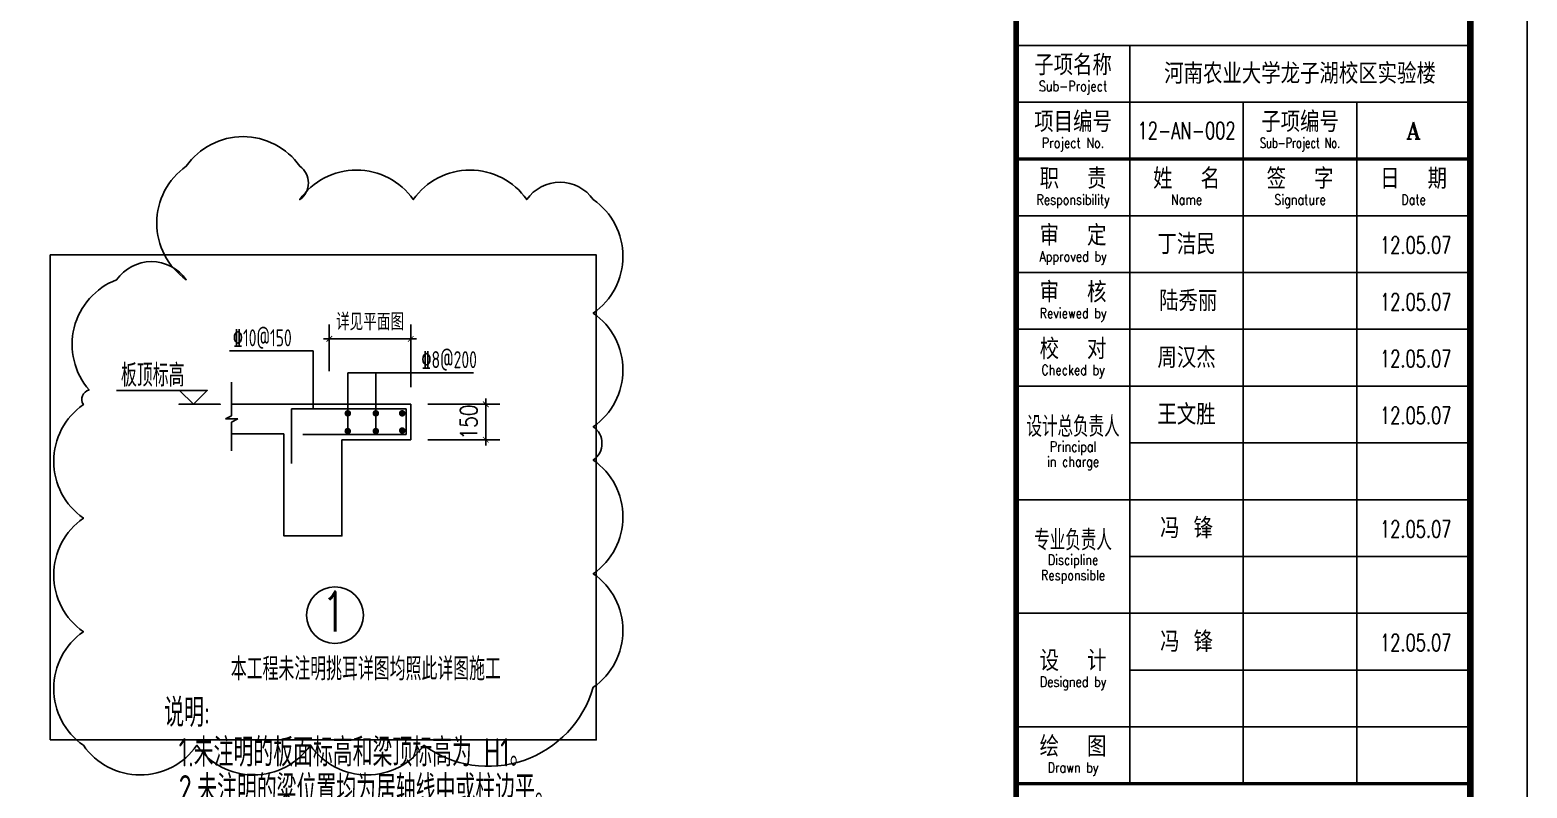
# Model space of a CAD drawing. Header units: millimetres. Extents: x 2998490 to 15040601, y 444546 to 7822218.
# Drawn here: x 14217336 to 14243717, y 7669585 to 7682936 of the extents above; entities that cross this region are included whole.
import ezdxf
from ezdxf.enums import TextEntityAlignment as Align

# ---------------------------------------------------------------- set-up
doc = ezdxf.new("R2010")
doc.units = ezdxf.units.MM
doc.header["$LTSCALE"] = 2000
for name, color, linetype in [('3-ban', 84, 'Continuous'), ('3-liang-R截面-X', 50, 'Continuous'), ('图框', 7, 'Continuous')]:
    doc.layers.add(name, color=color, linetype=linetype)
doc.styles.add('DIM_FONT', font='SIMPLEX', dxfattribs={"width": 0.8, "bigfont": 'HZTXT'})
doc.styles.add('STYLE3', font='tj-romans1.shx', dxfattribs={"width": 0.7, "bigfont": 'tj-hztxt1.shx'})
doc.styles.add('TKZ1_tjhts.shx', font='tjromant.shx', dxfattribs={"bigfont": 'tjhts.shx'})
doc.styles.add('TKZ2_tjkts.shx', font='tjromant.shx', dxfattribs={"bigfont": 'tjkts.shx'})
doc.styles.add('TSSD_Rein', font='Tssdeng.shx', dxfattribs={"width": 0.7, "bigfont": 'hztxt.shx'})
doc.dimstyles.new('DIMN100', dxfattribs={"dimtxt": 300, "dimasz": 100, "dimexe": 250, "dimexo": 300, "dimgap": 150, "dimtad": 1, "dimdec": 0, "dimzin": 0, "dimdsep": 46, "dimtxsty": 'DIM_FONT', "dimblk": 'ARCHTICK', "dimcen": 0.09, "dimclrt": 7, "dimazin": 2, "dimtfac": 1, "dimtdec": 0, "dimtix": 1, "dimtmove": 2, "dimatfit": 3, "dimldrblk": 'ARCHTICK', "dimfxl": 0, "dimtolj": 1, "dimtzin": 0, "dimarcsym": 0})

# ---------------------------------------------------------------- blocks, each defined once
blk = doc.blocks.new('TJAD_TK_A0')
at = {"layer": '图框'}
for p, q in [((2162, -441.7), (2162, 399.3)), ((2072, -154.7), (2152, -154.7)), ((2092, -284.7), (2092, -154.7)), ((2072, -164.7), (2152, -164.7)), ((2112, -284.7), (2112, -164.7)), ((2132, -284.7), (2132, -164.7)), ((2072, -184.7), (2152, -184.7)), ((2072, -194.7), (2152, -194.7)), ((2072, -204.7), (2152, -204.7)), ((2072, -214.7), (2152, -214.7)), ((2092, -224.7), (2152, -224.7)), ((2072, -234.7), (2152, -234.7)), ((2092, -244.7), (2152, -244.7)), ((2072, -254.7), (2152, -254.7)), ((2092, -264.7), (2152, -264.7)), ((2072, -274.7), (2152, -274.7))]:
    blk.add_line(p, q, dxfattribs=at)
at = {"layer": '图框', "const_width": 1.2}
blk.add_lwpolyline([(2152, -431.7), (2152, 389.3), (998, 389.3), (998, -431.7)], close=True, dxfattribs=at)
at = {"layer": '图框'}
for points, const_width in [([(2072, 389.3), (2072, -431.7)], 1), ([(2072, -174.7), (2152, -174.7)], 0.6), ([(2072, -284.7), (2152, -284.7)], 0.6)]:
    blk.add_lwpolyline(points, dxfattribs=dict(at, const_width=const_width))
at = {"layer": '图框', "style": 'TKZ2_tjkts.shx'}
for s, p in [('子项名称', (2082, -158.16)), ('项目编号', (2082, -168.16)), ('子项编号', (2122, -168.16)), ('职  责', (2082, -178.16)), ('姓  名', (2102, -178.16)), ('签  字', (2122, -178.16)), ('日  期', (2142, -178.16)), ('审  定', (2082, -188.16)), ('审  核', (2082, -198.16)), ('校  对', (2082, -208.16)), ('设  计', (2082, -263.06)), ('绘  图', (2082, -278.16))]:
    blk.add_text(s, height=3.6, dxfattribs=at).set_placement(p, align=Align.MIDDLE_CENTER)
for s, height, width, p in [('Sub-Project', 1.8, 0.8, (2082, -161.86)), ('Project No.', 1.8, 0.8, (2082, -171.86)), ('Sub-Project No.', 1.8, 0.7, (2122, -171.86)), ('Responsibility', 1.8, 0.8, (2082, -181.86)), ('Name', 1.8, 0.8, (2102, -181.86)), ('Signature', 1.8, 0.8, (2122, -181.86)), ('Date', 1.8, 0.8, (2142, -181.86)), ('Approved by', 1.8, 0.8, (2082, -191.86)), ('Reviewed by', 1.8, 0.8, (2082, -201.86)), ('Checked by', 1.8, 0.8, (2082, -211.86)), ('设计总负责人', 3.6, 0.8, (2082, -221.83)), ('Principal', 1.8, 0.8, (2082, -225.35)), ('in charge', 1.8, 0.8, (2082, -228)), ('专业负责人', 3.6, 0.8, (2082, -241.83)), ('Discipline', 1.8, 0.8, (2082, -245.28)), ('Responsible', 1.8, 0.8, (2082, -248)), ('Designed by', 1.8, 0.8, (2082, -266.76)), ('Drawn by', 1.8, 0.8, (2082, -281.86))]:
    blk.add_text(s, height=height, dxfattribs=dict(at, width=width)).set_placement(p, align=Align.MIDDLE_CENTER)
blk = doc.blocks.new('_ArchTick')
at = {"color": 0, "linetype": 'ByBlock', "const_width": 0.15}
blk.add_lwpolyline([(-0.5, -0.5), (0.5, 0.5)], dxfattribs=at)
blk = doc.blocks.new('*D1936')
at = {"layer": '3-ban', "color": 0, "lineweight": -2}
for p, q in [((14222610, 7676929), (14222610, 7677746)), ((14224048, 7676644), (14224048, 7677746)), ((14222610, 7677496), (14222510, 7677496)), ((14222610, 7677496), (14224048, 7677496)), ((14224048, 7677496), (14224148, 7677496))]:
    blk.add_line(p, q, dxfattribs=at)
at = {"layer": 'Defpoints', "color": 0}
for p in [(14224048, 7677496), (14222610, 7676629), (14224048, 7676344)]:
    blk.add_point(p, dxfattribs=at)
at = {"layer": '3-ban', "color": 0, "lineweight": -2, "xscale": 100, "yscale": 100, "zscale": 100}
blk.add_blockref('_ArchTick', (14222610, 7677496), dxfattribs=at)
at = {"layer": '3-ban', "color": 0, "lineweight": -2, "xscale": 100, "yscale": 100, "zscale": 100, "rotation": 180}
blk.add_blockref('_ArchTick', (14224048, 7677496), dxfattribs=at)
at = {"layer": '3-ban', "color": 7, "insert": (14223329, 7677796), "char_height": 300, "attachment_point": 5, "style": 'DIM_FONT'}
blk.add_mtext('\\A1;详见平面图', dxfattribs=at)
blk = doc.blocks.new('*D1937')
at = {"layer": '3-ban', "color": 0, "lineweight": -2}
for p, q in [((14225369, 7676344), (14225369, 7676444)), ((14224348, 7676344), (14225619, 7676344)), ((14225369, 7676344), (14225369, 7675718)), ((14224348, 7675718), (14225619, 7675718)), ((14225369, 7675718), (14225369, 7675618))]:
    blk.add_line(p, q, dxfattribs=at)
at = {"layer": 'Defpoints', "color": 0}
for p in [(14224048, 7676344), (14224048, 7675718), (14225369, 7675718)]:
    blk.add_point(p, dxfattribs=at)
at = {"layer": '3-ban', "color": 0, "lineweight": -2, "xscale": 100, "yscale": 100, "zscale": 100}
for p, rotation in [((14225369, 7676344), 270), ((14225369, 7675718), 90)]:
    blk.add_blockref('_ArchTick', p, dxfattribs=dict(at, rotation=rotation))
at = {"layer": '3-ban', "color": 7, "insert": (14225069, 7676031), "char_height": 300, "attachment_point": 5, "rotation": 90, "style": 'DIM_FONT'}
blk.add_mtext('\\A1;150', dxfattribs=at)

msp = doc.modelspace()

# ---------------------------------------------------------------- linework, layer by layer
at = {"layer": '3-ban'}
for p, q in [((14222328.8, 7677284.3), (14220853, 7677284.3)), ((14222328.8, 7677284.3), (14222328.8, 7676261.8)), ((14220890.3, 7676733), (14220890.3, 7676142.4)), ((14222936.8, 7675813.4), (14222936.8, 7676899.7)), ((14222936.8, 7676899.7), (14225149.9, 7676899.7)), ((14223431, 7675813.4), (14223431, 7676899.7)), ((14220890.3, 7676142.4), (14220779.6, 7676085.1)), ((14220890.3, 7676343.8), (14224048.2, 7676343.8)), ((14224048.2, 7676343.8), (14224048.2, 7675717.6)), ((14221001, 7676085.1), (14220779.6, 7676085.1)), ((14221001, 7676085.1), (14220890.3, 7676027.8)), ((14220890.3, 7676027.8), (14220890.3, 7675525.6)), ((14220890.3, 7675823.6), (14221810.1, 7675823.6))]:
    msp.add_line(p, q, dxfattribs=at)
at = {"layer": '3-ban', "color": 1}
for p, q in [((14221943.2, 7676261.8), (14223967.1, 7676261.8)), ((14221943.2, 7676261.8), (14221943.2, 7675300)), ((14223967.1, 7676261.8), (14223967.1, 7675813.4)), ((14222143.4, 7675813.4), (14223967.1, 7675813.4))]:
    msp.add_line(p, q, dxfattribs=at)
msp.add_lwpolyline([(14227263.1, 7671360.6, 0.5205671), (14227263.1, 7673360.6, 0.5205671), (14227263.1, 7675360.6, 0.5205671), (14227263.1, 7675948.6, 0.5205671), (14227263.1, 7677948.6, 0.5205671), (14227263.1, 7679948.6, 0.5205671), (14226091, 7679948.6, 0.5205671), (14224091, 7679948.6, 0.5205671), (14222091, 7679948.6, 0.5205671), (14222091, 7680536.7, 0.5205671), (14220091, 7680536.7, 0.5205671), (14220091, 7678536.7, 0.5205671), (14218862.9, 7678536.7, 0.5205671), (14218377.9, 7676596.4, 0.5205671), (14218276.9, 7676339.1, 0.5205671), (14218276.9, 7674339.1, 0.5205671), (14218276.9, 7674338, 0.5205671), (14218276.9, 7672338, 0.5205671), (14218276.9, 7670338, 0.5205671), (14220276.9, 7670338, 0.5205671), (14222276.9, 7670338, 0.5205671), (14224276.9, 7670338, 0.5205671)], format="xyb", close=True, dxfattribs=at)
at = {"layer": '3-ban'}
for points in [[(14218861.9, 7676588.5), (14220460.6, 7676588.5), (14220215.9, 7676343.8), (14220690.5, 7676343.8), (14219960.3, 7676343.8), (14220215.9, 7676343.8), (14219971.3, 7676588.5)], [(14221810.1, 7675823.6), (14221810.1, 7674026.3), (14222833.9, 7674026.3), (14222833.9, 7675717.6), (14224048.2, 7675717.6)]]:
    msp.add_lwpolyline(points, dxfattribs=at)
at = {"layer": '3-ban', "color": 1, "const_width": 57.9}
for points in [[(14222907.7, 7676184.5, 1), (14222965.6, 7676184.5, 1)], [(14223401.9, 7676184.5, 1), (14223459.8, 7676184.5, 1)], [(14223867.2, 7676184.5, 1), (14223925, 7676184.5, 1)], [(14222907.7, 7675871.3, 1), (14222965.6, 7675871.3, 1)], [(14223401.9, 7675871.3, 1), (14223459.8, 7675871.3, 1)], [(14223867.2, 7675880.7, 1), (14223925, 7675880.7, 1)]]:
    msp.add_lwpolyline(points, format="xyb", close=True, dxfattribs=at)
at = {"layer": '3-ban', "color": 1}
msp.add_circle((14222711, 7672629.8), 500, dxfattribs=at)
at = {"layer": 'Defpoints', "color": 1}
msp.add_lwpolyline([(14217693.7, 7670433.2), (14227314.9, 7670433.2), (14227314.9, 7678974.8), (14217693.7, 7678974.8)], close=True, dxfattribs=at)

# ---------------------------------------------------------------- block references
at = {"layer": '图框', "xscale": 100, "yscale": 100, "zscale": 100}
msp.add_blockref('TJAD_TK_A0', (14027517.1, 7698133.9), dxfattribs=at)

# ---------------------------------------------------------------- texts
at = {"layer": '3-ban', "style": 'TSSD_Rein', "width": 0.7}
for s, height, p in [('%%13210@150', 300, (14220910.7, 7677364.4)), ('%%1328@200', 300, (14224232.5, 7676979.7)), ('板顶标高', 400, (14218939.6, 7676654.6)), ('本工程未注明挑耳详图均照此详图施工', 400, (14220875.1, 7671483.2))]:
    msp.add_text(s, height=height, dxfattribs=at).set_placement(p)
at = {"layer": '3-ban', "color": 2, "style": 'STYLE3', "width": 0.7}
msp.add_text('1', height=700, dxfattribs=at).set_placement((14222692.2, 7672692), align=Align.MIDDLE_CENTER)
at = {"layer": '3-liang-R截面-X', "color": 2, "style": 'TSSD_Rein', "width": 0.7}
msp.add_text('说明:', height=500, rotation=359.99419, dxfattribs=at).set_placement((14219701.9, 7670664.4))
at = {"layer": '3-liang-R截面-X', "style": 'TSSD_Rein', "width": 0.7}
for s, p in [('1.未注明的板面标高和梁顶标高为 H1。', (14219957.6, 7669964.4)), ('2.未注明的粱位置均为居轴线中或柱边平。', (14219957.6, 7669314.4))]:
    msp.add_text(s, height=500, rotation=359.99419, dxfattribs=at).set_placement(p)
at = {"layer": '图框', "style": 'TKZ1_tjhts.shx'}
for s, height, p in [('河南农业大学龙子湖校区实验楼', 360, (14239717.1, 7682168.1)), ('A', 300, (14241717.1, 7681163.6)), ('丁洁民', 360, (14237717.1, 7679163.6)), ('陆秀丽', 360, (14237745.3, 7678163.6)), ('周汉杰', 360, (14237717.1, 7677163.6)), ('王文胜', 360, (14237717.1, 7676163.6)), ('冯 锋', 360, (14237717.1, 7674163.6)), ('冯 锋', 360, (14237717.1, 7672163.6))]:
    msp.add_text(s, height=height, dxfattribs=at).set_placement(p, align=Align.MIDDLE_CENTER)
at = {"layer": '图框', "style": 'TKZ1_tjhts.shx', "width": 0.7}
for s, p in [('12-AN-002', (14237717.3, 7681163.7)), ('12.05.07', (14241755.9, 7679146.6)), ('12.05.07', (14241755.9, 7678146.6)), ('12.05.07', (14241755.9, 7677146.6)), ('12.05.07', (14241755.9, 7676146.6)), ('12.05.07', (14241755.9, 7674146.6)), ('12.05.07', (14241755.9, 7672146.6))]:
    msp.add_text(s, height=300, dxfattribs=at).set_placement(p, align=Align.MIDDLE_CENTER)

# ---------------------------------------------------------------- dimensions: what is measured, and where the dimension line sits
at = {"layer": '3-ban'}
dim = msp.add_linear_dim(base=(14224048.2, 7677495.9), p1=(14222610.1, 7676628.8), p2=(14224048.2, 7676343.8), text='详见平面图', dimstyle='DIMN100', dxfattribs=at)
dim.commit()
dim.dimension.update_dxf_attribs({"geometry": '*D1936', "text_midpoint": (14223329.1, 7677795.9)})
dim = msp.add_linear_dim(base=(14225369.2, 7675717.6), p1=(14224048.2, 7676343.8), p2=(14224048.2, 7675717.6), angle=90, text='150', dimstyle='DIMN100', dxfattribs=at)
dim.commit()
dim.dimension.update_dxf_attribs({"geometry": '*D1937', "text_midpoint": (14225069.2, 7676030.7)})

doc.saveas('drawing.dxf')
